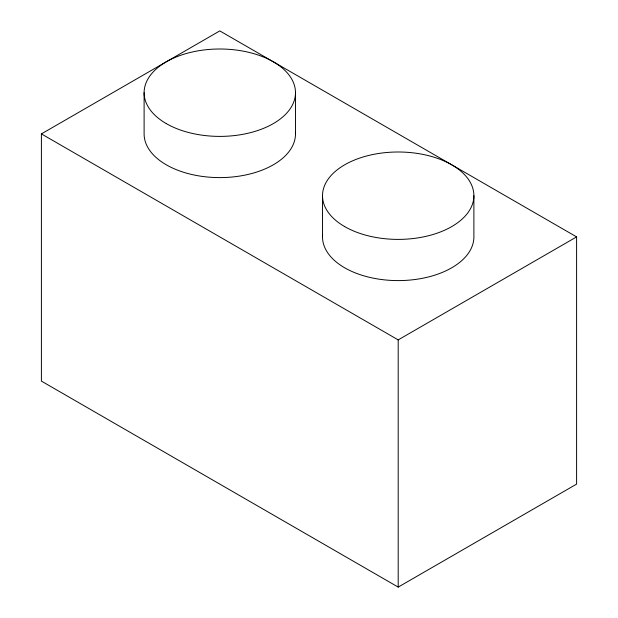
<?xml version="1.0" encoding="UTF-8"?>
<svg xmlns="http://www.w3.org/2000/svg" width="618" height="618" viewBox="0 0 618 618"><rect width="100%" height="100%" fill="white"/><g stroke="black" fill="none" stroke-linecap="round" stroke-linejoin="round"><path stroke-width="0.93" d="M41.398 133.897L219.799 30.9L576.602 236.895L576.602 484.103L398.201 587.1L41.398 381.105L41.398 133.897L398.201 339.9L576.602 236.895M473.89 195.697L473.89 236.895A75.69 43.7 0 0 1 396.686 280.587A75.69 43.7 0 0 1 322.573 235.149M398.201 339.9L398.201 587.1M322.511 195.697L322.511 236.895M295.489 92.7L295.489 133.897M144.11 92.7L144.11 133.897A75.69 43.7 0 0 0 221.314 177.59A75.69 43.7 0 0 0 295.427 132.152M344.682 226.597A75.69 43.7 0 0 0 471.31 207.007A75.69 43.7 0 0 0 378.61 153.488A75.69 43.7 0 0 0 344.682 226.597M166.281 123.6A75.69 43.7 0 0 0 292.909 104.009A75.69 43.7 0 0 0 200.209 50.491A75.69 43.7 0 0 0 166.281 123.6"/></g></svg>
